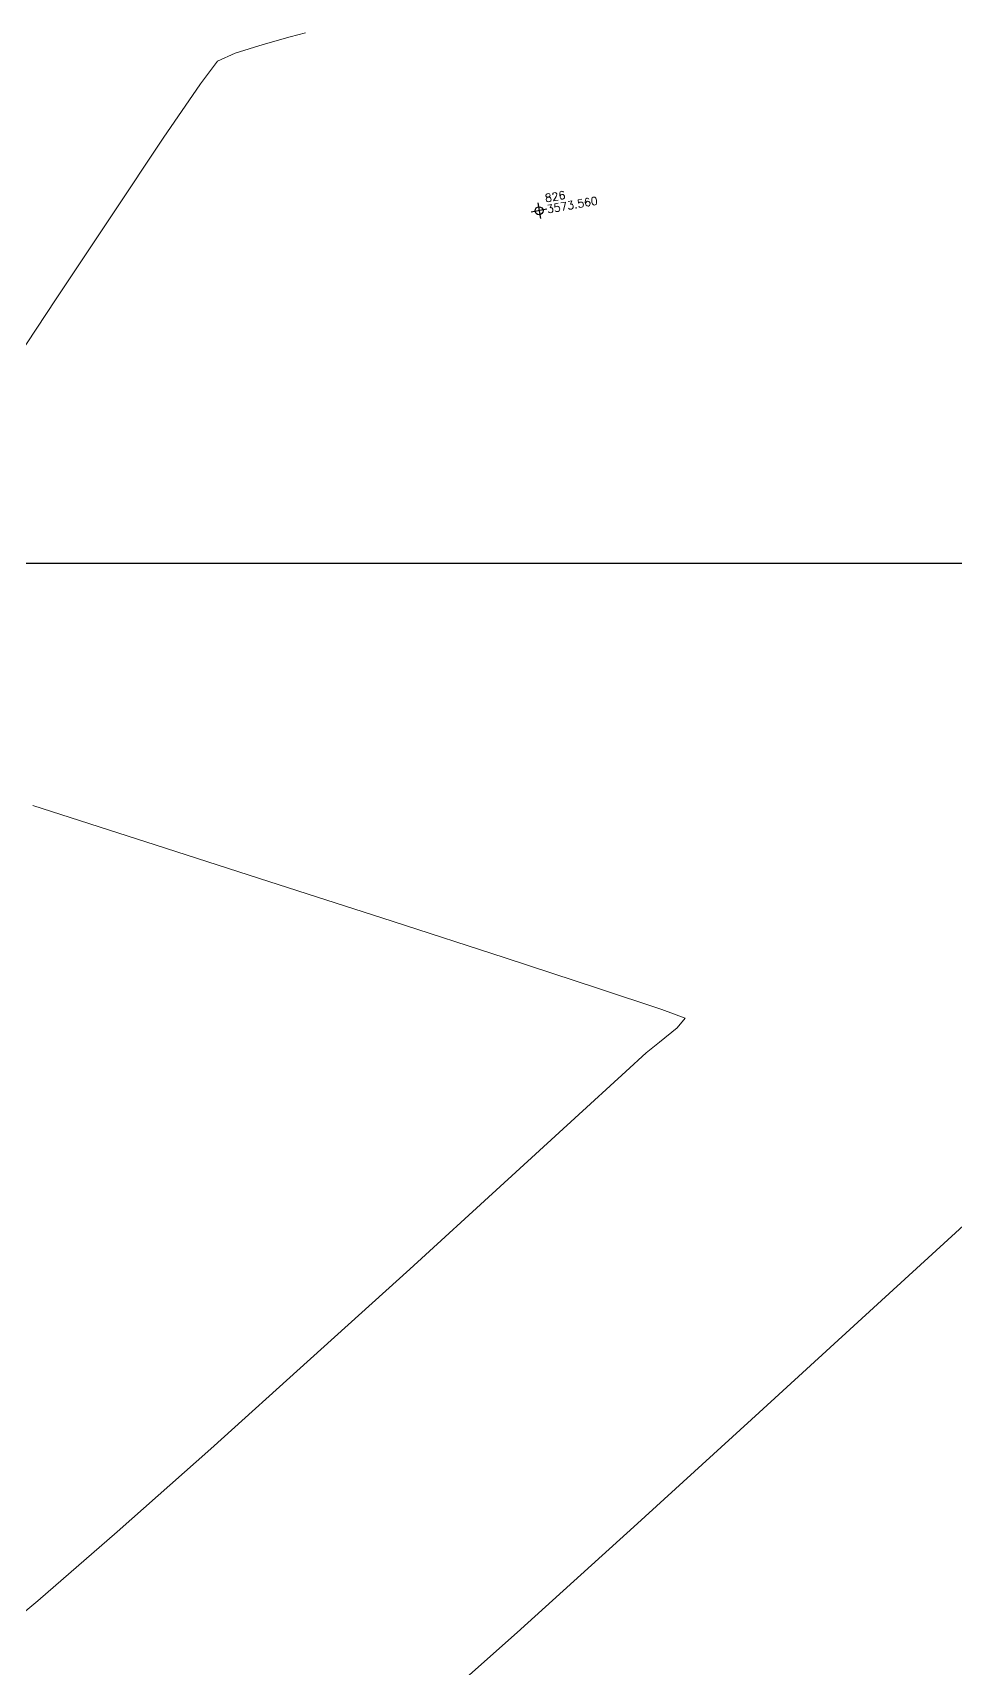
# Model space of a CAD drawing. Header units: millimetres. Extents: x 736950 to 740938, y 8500595 to 8502163.
# Drawn here: x 738163.35 to 738174.89, y 8501386.19 to 8501406.63 of the extents above; entities that cross this region are included whole.
import ezdxf

# ---------------------------------------------------------------- set-up
doc = ezdxf.new("R2010")
doc.units = ezdxf.units.MM
doc.layers.add('CONT-MNR', color=96, linetype='Continuous', lineweight=15)
doc.layers.add('Cuadricula Coordenadas', color=5, linetype='Continuous')
doc.styles.add('5mm', font='arial.ttf', dxfattribs={"height": 3})

msp = doc.modelspace()

# ---------------------------------------------------------------- linework, layer by layer
at = {"linetype": 'Continuous', "extrusion": (0.9849591664230046, 0.172787269436437, 0), "elevation": 2196001.449162655}
msp.add_lwpolyline([(8245989.973062787, 0), (8245989.773062787, 0)], dxfattribs=at)
at = {"linetype": 'Continuous', "extrusion": (-0.172787269436437, 0.9849591664230046, 0), "elevation": 8245989.873062788}
msp.add_lwpolyline([(-2196001.549162655, 0), (-2196001.349162654, 0)], dxfattribs=at)
at = {"linetype": 'Continuous'}
msp.add_circle((738169.6828639277, 8501404.405783735), 0.05, dxfattribs=at)
at = {"layer": 'CONT-MNR'}
for points, elevation in [([(738166.2334554271, 8501406.484824633), (738166.5710746577, 8501406.577935832)], 3574), ([(738165.6612416054, 8501406.275514705), (738165.8850660524, 8501406.375740068)], 3574), ([(738165.8850660524, 8501406.375740068), (738166.2334554271, 8501406.484824633)], 3574), ([(738164.9841242129, 8501405.311273849), (738165.4487747996, 8501405.99069831)], 3574), ([(738163.6361889313, 8501403.293639624), (738164.3517691537, 8501404.368501045)], 3574), ([(738166.3056046858, 8501396.023392258), (738164.7663096763, 8501396.518260961)], 3574), ([(738167.8448648227, 8501395.527111474), (738166.3056046858, 8501396.023392258)], 3574), ([(738171.18900968, 8501394.015423106), (738171.4087374235, 8501394.194699321)], 3574), ([(738171.0202999025, 8501393.881192345), (738171.18900968, 8501394.015423106)], 3574), ([(738173.9152638273, 8501390.739200845), (738175.281333494, 8501391.992724271)], 3573), ([(738166.8271067773, 8501390.056294376), (738168.0651943177, 8501391.17862426)], 3574), ([(738165.5771968883, 8501388.932377884), (738166.8271067773, 8501390.056294376)], 3574), ([(738170.9121152657, 8501387.998704182), (738172.4367606344, 8501389.386506509)], 3573), ([(738169.4076190707, 8501386.639856791), (738170.9121152657, 8501387.998704182)], 3573), ([(738162.696043673, 8501386.436551454), (738163.4177142817, 8501387.033962155)], 3574), ([(738167.9895633998, 8501385.37402726), (738169.4076190707, 8501386.639856791)], 3573)]:
    msp.add_lwpolyline(points, dxfattribs=dict(at, elevation=elevation))
at = {"layer": 'CONT-MNR', "extrusion": (0.2634651323376636, -0.9646689193927094, 0), "elevation": -8006561.543520013}
msp.add_lwpolyline([(2951910.557562561, 3574.000000000013), (2951910.756090791, 3574.000000000013)], dxfattribs=at)
at = {"layer": 'CONT-MNR', "extrusion": (0.8015447140555844, -0.5979348387320742, 0), "elevation": -4491614.206480176}
msp.add_lwpolyline([(7255631.872455461, 3574), (7255632.22778984, 3574)], dxfattribs=at)
at = {"layer": 'CONT-MNR', "extrusion": (0.8304858361688082, -0.5570397435758023, 0), "elevation": -4122585.070555021}
msp.add_lwpolyline([(7471482.796810047, 3574.00000000001), (7471483.932016405, 3574.00000000001)], dxfattribs=at)
at = {"layer": 'CONT-MNR', "extrusion": (0.833050030640174, -0.553197655861271, 0), "elevation": -4088029.13382808}
msp.add_lwpolyline([(7490443.376165357, 3574), (7490444.66743272, 3574)], dxfattribs=at)
at = {"layer": 'CONT-MNR', "extrusion": (-0.3055931329411998, -0.9521621905427573, 0), "elevation": -8320286.415063319}
msp.add_lwpolyline([(-1895115.815519874, 3574.000000000004), (-1895117.30142716, 3574.000000000004)], dxfattribs=at)
at = {"layer": 'CONT-MNR', "extrusion": (-0.3081950850847625, -0.9513231782783367, 0), "elevation": -8315074.31440788}
msp.add_lwpolyline([(-1917850.650429868, 3574.000000000004), (-1917852.137537669, 3574.000000000004)], dxfattribs=at)
at = {"layer": 'CONT-MNR', "extrusion": (-0.3106638946660884, -0.950519828594279, 0), "elevation": -8310067.12070602}
msp.add_lwpolyline([(-1939430.757716584, 3574.000000000004), (-1939431.984071807, 3574.000000000004)], dxfattribs=at)
at = {"layer": 'CONT-MNR', "extrusion": (-0.3164801322795765, -0.9485991386630613, 0), "elevation": -8298031.952120399}
msp.add_lwpolyline([(-1990293.850723464, 3574.00000000001), (-1990294.68577024, 3574.00000000001)], dxfattribs=at)
at = {"layer": 'CONT-MNR', "extrusion": (0.3452902728798087, 0.938495938965421, 0), "elevation": 8233407.483110938}
msp.add_lwpolyline([(2242677.797242808, 3574), (2242678.110583744, 3574)], dxfattribs=at)
at = {"layer": 'CONT-MNR', "extrusion": (0.7614003989950892, -0.6482819081311146, 0), "elevation": -4949256.04517502}
msp.add_lwpolyline([(6951508.10124273, 3574.000000000004), (6951508.259686647, 3574.000000000004)], dxfattribs=at)
at = {"layer": 'CONT-MNR', "extrusion": (0.6760333780621705, -0.7368710007496906, 0), "elevation": -5765402.368560558}
msp.add_lwpolyline([(6291162.501172537, 3574), (6291162.842192337, 3574)], dxfattribs=at)
at = {"layer": 'CONT-MNR', "extrusion": (0.6761212745427643, -0.7367903515320134, 0), "elevation": -5764651.855200794}
msp.add_lwpolyline([(6291849.343700835, 3574), (6291850.210859539, 3574)], dxfattribs=at)
at = {"layer": 'CONT-MNR', "extrusion": (-0.6751441439460856, 0.7376858307540598, 0), "elevation": 5772985.964668042}
msp.add_lwpolyline([(-6284202.124227279, 3574.000000000003), (-6284203.388437109, 3574.000000000003)], dxfattribs=at)
at = {"layer": 'CONT-MNR', "extrusion": (0.6736807726291338, -0.7390224736703298, 0), "elevation": -5785429.50597576}
msp.add_lwpolyline([(6272746.567162443, 3574), (6272748.099340656, 3574)], dxfattribs=at)
at = {"layer": 'CONT-MNR', "extrusion": (0.6750192218716581, -0.7378001423853084, 0), "elevation": -5774045.71596819}
msp.add_lwpolyline([(6283224.977454508, 3573.00000000001), (6283226.981389051, 3573.00000000001)], dxfattribs=at)
at = {"layer": 'CONT-MNR', "extrusion": (0.6639814178013996, -0.7477490734293446, 0), "elevation": -5866777.470528674}
msp.add_lwpolyline([(6196725.341259116, 3574.000000000013), (6196726.90298781, 3574.000000000013)], dxfattribs=at)
at = {"layer": 'CONT-MNR', "extrusion": (0.6557918895674153, -0.7549417180005348, 0), "elevation": -5933970.15029447}
msp.add_lwpolyline([(6132411.025680332, 3574.000000000002), (6132412.339293553, 3574.000000000002)], dxfattribs=at)
at = {"layer": 'Cuadricula Coordenadas', "color": 8}
msp.add_line((736950.2264744169, 8501400), (738552.8979275209, 8501400), dxfattribs=at)

# ---------------------------------------------------------------- texts
at = {"color": 2, "insert": (738169.7485302632, 8501404.610204702), "char_height": 0.1, "width": 0.4, "attachment_point": 1, "rotation": 9.94991650582834, "style": '5mm'}
msp.add_mtext('\\Ftxt.shx;\\W1.0000000000;\\T1.0000000000;\\o\\l826', dxfattribs=at)
at = {"color": 1, "insert": (738169.7727204809, 8501404.472310418), "char_height": 0.1, "width": 0.8166666666666668, "attachment_point": 1, "rotation": 9.94991650582834, "style": '5mm'}
msp.add_mtext('\\Ftxt.shx;\\W1.0000000000;\\T1.0000000000;\\o\\l3573.560', dxfattribs=at)

doc.saveas('drawing.dxf')
